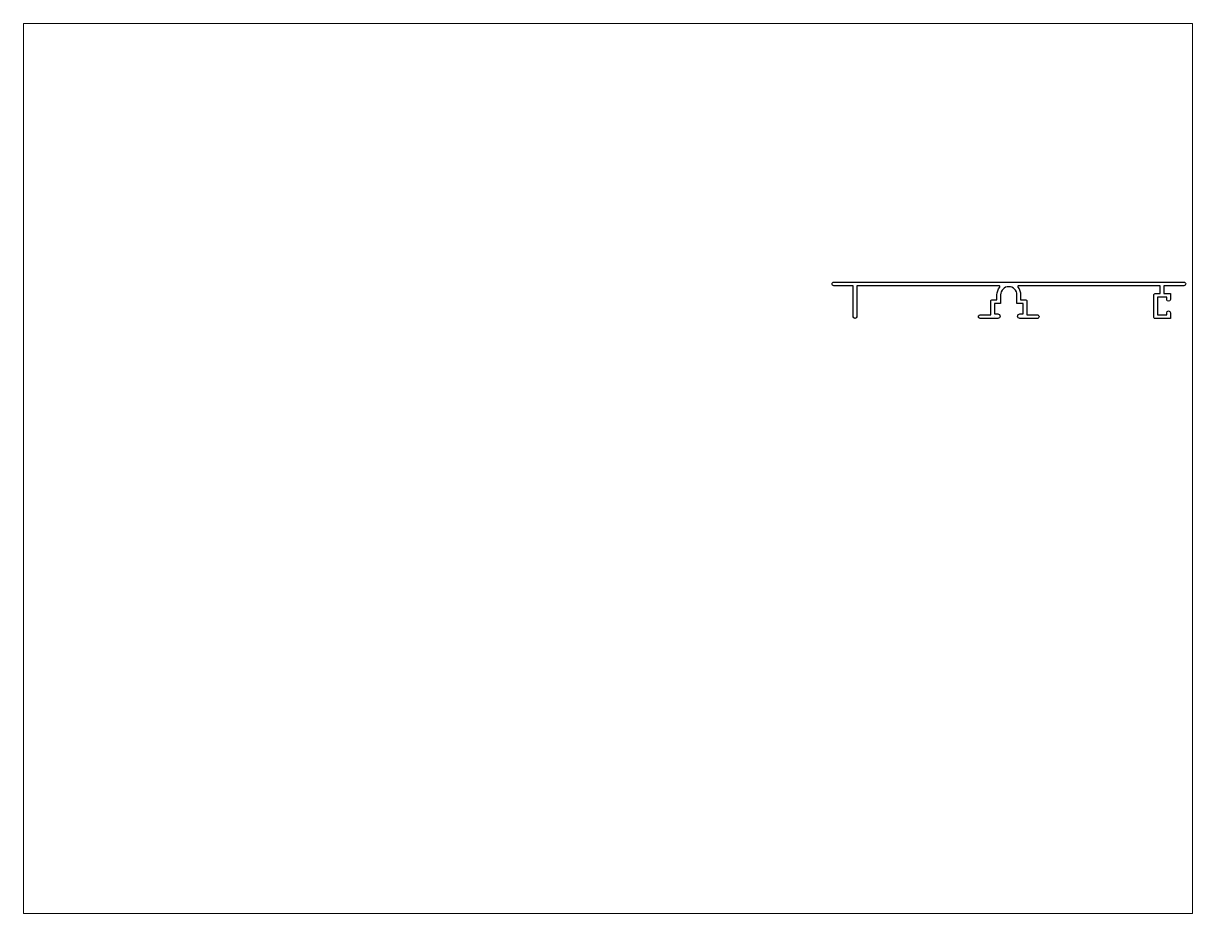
# Paper-space layout 'Layout1' of a CAD drawing. Extents: x 27 to 240, y 20 to 183.
# The model-space entities are those that its viewports show. They can reach past a viewport. Long polylines and large blocks are cut down to what shows.
import ezdxf

# ---------------------------------------------------------------- set-up
doc = ezdxf.new("R2010")
doc.units = 0
doc.header["$LTSCALE"] = 15
doc.layers.get('0').update_dxf_attribs({"linetype": 'CONTINUOUS'})

msp = doc.modelspace()

# ---------------------------------------------------------------- linework, layer by layer
at = {"color": 0, "linetype": 'BYBLOCK'}
for p, q in [((318.13, 180.42), (318.13, 180.42)), ((318.13, 180.42), (318.13, 180.42)), ((325.64, 180.57), (325.64, 180.57)), ((332.74, 180.42), (332.74, 180.42))]:
    msp.add_line(p, q, dxfattribs=at)
msp.add_lwpolyline([(264.99, 190.62, -0.414214), (264.39, 191.22), (264.39, 191.22, -0.414214), (264.99, 191.82), (380.49, 191.82, -0.414214), (381.09, 191.22), (381.09, 191.22, -0.414214), (380.49, 190.62), (373.89, 190.62), (373.89, 188.02), (376.04, 188.02), (376.04, 186.12, -1), (374.84, 186.12), (374.84, 186.82), (371.74, 186.82), (371.74, 181.02), (374.84, 181.02), (374.84, 181.72, -1), (376.04, 181.72), (376.04, 179.82), (371.04, 179.82, -0.414214), (370.54, 180.32), (370.54, 187.52, -0.414214), (371.04, 188.02), (372.69, 188.02), (372.69, 190.62), (372.54, 190.62), (325.96, 190.62, 0.637102), (325.73, 190.13, -0.17635), (326.64, 187.62), (326.64, 186.02), (328.19, 186.02, -0.414214), (328.69, 185.52), (328.69, 181.02), (332.14, 181.02, -0.414214), (332.74, 180.42, -0.414214), (332.14, 179.82), (326.39, 179.82, -0.414214), (325.64, 180.57, -0.414214), (326.39, 181.32), (327.49, 181.32), (327.49, 184.82), (325.44, 184.82), (325.44, 187.62, 1), (320.04, 187.62), (320.04, 184.82), (317.99, 184.82), (317.99, 181.32), (319.09, 181.32, -0.414214), (319.84, 180.57), (319.84, 180.57, -0.414214), (319.09, 179.82), (313.34, 179.82, -0.414214), (312.74, 180.42, -0.414214), (313.34, 181.02), (316.79, 181.02), (316.79, 185.52, -0.414214), (317.29, 186.02), (318.84, 186.02), (318.84, 187.62, -0.17635), (319.76, 190.13, 0.637102), (319.53, 190.62), (272.59, 190.62), (272.59, 180.42, -1), (271.39, 180.42), (271.39, 190.62)], format="xyb", close=True, dxfattribs=at)

psp = doc.layouts.get("Layout1")

# ---------------------------------------------------------------- viewports
at = {"layer": '0', "color": 0, "linetype": 'BYBLOCK', "ltscale": 0.05}
psp.add_viewport(center=(133.35, 101.6), size=(213.36, 162.56), view_center_point=(190.51, 130.3), view_height=293.8955, dxfattribs=at)

doc.saveas('drawing.dxf')
